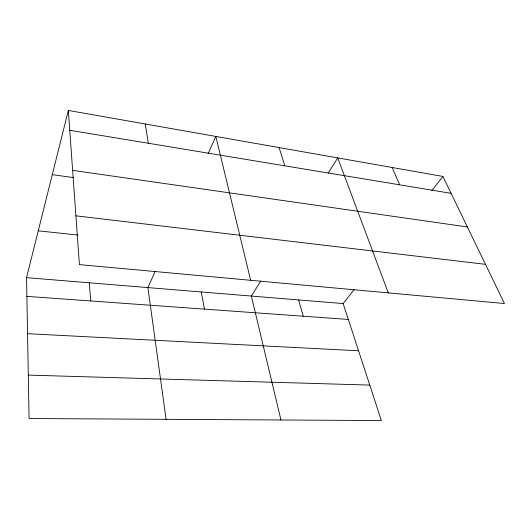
<?xml version="1.0" encoding="UTF-8"?>
<svg xmlns="http://www.w3.org/2000/svg" width="531" height="531" viewBox="0 0 531 531"><rect width="100%" height="100%" fill="white"/><g stroke="black" fill="none" stroke-linecap="round" stroke-linejoin="round"><path stroke-width="0.8" d="M354.15 289.561L343.145 303.579L381.358 420.559L29.079 418.534L26.55 277.66L68.333 110.441L442.92 176.438L504.45 303.52L79.411 264.617L68.333 110.441M155.211 271.308L147.89 287.596L166.09 419.317M208.145 153.578L215.851 136.434L250.645 280.288M260.781 280.992L251.362 296.066L280.952 419.981M328.211 173.099L337.709 157.899L388.287 292.886M431.769 190.649L442.92 176.438M28.302 375.105L369.775 385.088M27.559 333.694L358.564 350.779M26.889 296.384L348.329 319.45M26.55 277.66L343.145 303.579M38.259 230.812L77.838 235.08M75.906 215.825L485.473 264.332M52.29 174.646L73.437 177.593M72.641 170.358L467.386 226.969M69.76 130.268L451.091 193.324M392.177 167.497L399.657 184.821M279.1 147.578L284.789 165.825M298.588 299.929L303.214 316.217M201.222 291.957L204.488 309.128M145.228 123.989L148.348 143.264M89.274 282.797L90.741 300.964"/></g></svg>
